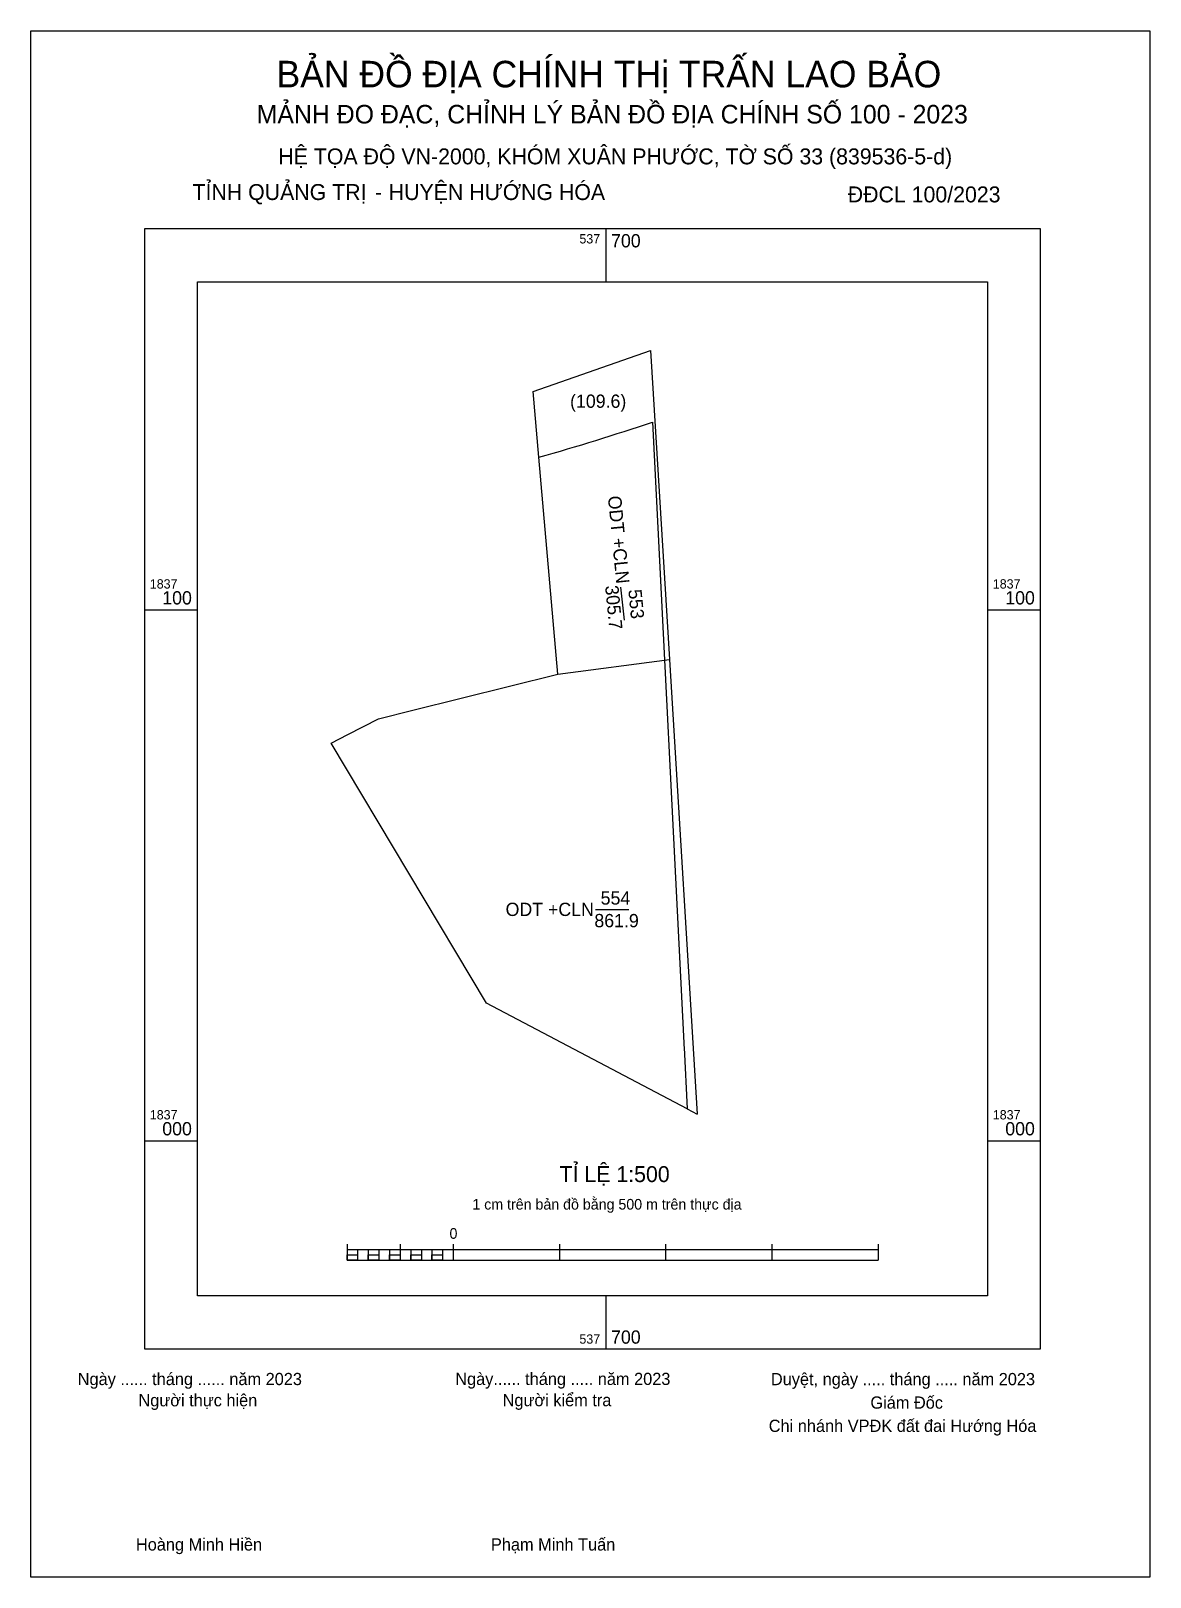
# Model space of a CAD drawing. Extents: x 537652 to 537758, y 1836994 to 1837139.
import ezdxf

# ---------------------------------------------------------------- set-up
doc = ezdxf.new("R2010")
doc.units = 0
for name, color, linetype in [('Default', 7, 'Continuous'), ('Level 1', 7, 'Continuous'), ('Level 10', 7, 'Continuous'), ('Level 13', 7, 'Continuous'), ('Level 15', 7, 'Continuous'), ('Level 2', 7, 'Continuous'), ('Level 6', 7, 'Continuous'), ('Level 62', 7, 'Continuous'), ('Level 63', 7, 'Continuous'), ('Level 9', 7, 'Continuous')]:
    doc.layers.add(name, color=color, linetype=linetype)

msp = doc.modelspace()

# ---------------------------------------------------------------- linework, layer by layer
at = {"layer": 'Default'}
msp.add_arc((537637.1, 1837320.98), 230.75, 285.8344, 288.6121, dxfattribs=at)
at = {"layer": 'Level 1'}
for p, q in [((537652.22, 1837139.14), (537652.22, 1837139.14)), ((537757.61, 1836993.52), (537757.61, 1836993.52))]:
    msp.add_line(p, q, dxfattribs=at)
at = {"layer": 'Level 10'}
for p, q in [((537699.52, 1837105.19), (537710.57, 1837109.05)), ((537710.57, 1837109.05), (537712.34, 1837079.93)), ((537700.06, 1837098.99), (537699.52, 1837105.19)), ((537701.85, 1837078.55), (537700.06, 1837098.99)), ((537701.85, 1837078.55), (537712.34, 1837079.93)), ((537712.34, 1837079.93), (537714.96, 1837037.13)), ((537688.2, 1837075.16), (537701.85, 1837078.55)), ((537684.94, 1837074.35), (537688.2, 1837075.16)), ((537682.08, 1837072.88), (537684.94, 1837074.35)), ((537680.51, 1837072.07), (537682.08, 1837072.88)), ((537695.13, 1837047.58), (537680.51, 1837072.07)), ((537714.03, 1837037.61), (537695.13, 1837047.58)), ((537714.03, 1837037.61), (537714.96, 1837037.13))]:
    msp.add_line(p, q, dxfattribs=at)
at = {"layer": 'Level 15'}
for p, q in [((537710.75, 1837102.3), (537713.75, 1837043.2)), ((537713.74, 1837043.41), (537714.03, 1837037.61))]:
    msp.add_line(p, q, dxfattribs=at)
at = {"layer": 'Level 2'}
msp.add_lwpolyline([(537652.22, 1837139.14), (537757.6, 1837139.14), (537757.6, 1836993.52), (537652.22, 1836993.52)], close=True, dxfattribs=at)
at = {"layer": 'Level 62'}
msp.add_lwpolyline([(537667.92, 1837115.5), (537742.3, 1837115.5), (537742.3, 1837020), (537667.92, 1837020)], close=True, dxfattribs=at)
at = {"layer": 'Level 63'}
for p, q in [((537652.22, 1837136.64), (537652.22, 1837139.14)), ((537652.22, 1837139.14), (537654.72, 1837139.14)), ((537652.22, 1837136.64), (537652.22, 1837139.14)), ((537652.22, 1837139.14), (537654.72, 1837139.14)), ((537755.1, 1837139.14), (537757.6, 1837139.14)), ((537755.1, 1837139.14), (537757.6, 1837139.14)), ((537757.6, 1837139.14), (537757.6, 1837136.64)), ((537757.6, 1837139.14), (537757.6, 1837136.64)), ((537652.22, 1837136.64), (537652.22, 1837136.64)), ((537652.22, 1837136.64), (537652.22, 1837136.64)), ((537706.35, 1837120.5), (537706.35, 1837115.5)), ((537662.92, 1837084.62), (537667.92, 1837084.62)), ((537742.3, 1837084.62), (537747.3, 1837084.62)), ((537662.92, 1837034.62), (537667.92, 1837034.62)), ((537742.3, 1837034.62), (537747.3, 1837034.62)), ((537681.99, 1837024.88), (537681.99, 1837023.38)), ((537681.99, 1837024.38), (537731.99, 1837024.38)), ((537682.99, 1837024.38), (537682.99, 1837023.38)), ((537683.99, 1837024.38), (537683.99, 1837023.38)), ((537684.99, 1837024.38), (537684.99, 1837023.38)), ((537685.99, 1837024.38), (537685.99, 1837023.38)), ((537686.99, 1837024.88), (537686.99, 1837023.38)), ((537686.99, 1837024.38), (537686.99, 1837023.38)), ((537687.99, 1837024.38), (537687.99, 1837023.38)), ((537688.99, 1837024.38), (537688.99, 1837023.38)), ((537689.99, 1837024.38), (537689.99, 1837023.38)), ((537690.99, 1837024.38), (537690.99, 1837023.38)), ((537691.99, 1837024.88), (537691.99, 1837023.38)), ((537691.99, 1837024.38), (537691.99, 1837023.38)), ((537701.99, 1837024.88), (537701.99, 1837023.38)), ((537711.99, 1837024.88), (537711.99, 1837023.38)), ((537721.99, 1837024.88), (537721.99, 1837023.38)), ((537731.99, 1837024.88), (537731.99, 1837023.38)), ((537681.99, 1837023.38), (537731.99, 1837023.38)), ((537706.35, 1837020), (537706.35, 1837015)), ((537652.22, 1836993.52), (537652.22, 1836996.02)), ((537652.22, 1836993.52), (537652.22, 1836996.02)), ((537757.6, 1836996.02), (537757.6, 1836993.52)), ((537757.6, 1836996.02), (537757.6, 1836993.52)), ((537654.72, 1836993.52), (537652.22, 1836993.52)), ((537654.72, 1836993.52), (537652.22, 1836993.52)), ((537757.6, 1836993.52), (537755.1, 1836993.52)), ((537757.6, 1836993.52), (537755.1, 1836993.52))]:
    msp.add_line(p, q, dxfattribs=at)
for points in [[(537662.92, 1837120.5), (537662.92, 1837015), (537747.3, 1837015), (537747.3, 1837120.5)], [(537681.99, 1837023.88), (537682.99, 1837023.88), (537682.99, 1837023.38), (537681.99, 1837023.38)], [(537681.99, 1837023.88), (537682.99, 1837023.88), (537682.99, 1837023.38), (537681.99, 1837023.38)], [(537683.99, 1837023.88), (537684.99, 1837023.88), (537684.99, 1837023.38), (537683.99, 1837023.38)], [(537685.99, 1837023.88), (537686.99, 1837023.88), (537686.99, 1837023.38), (537685.99, 1837023.38)], [(537687.99, 1837023.88), (537688.99, 1837023.88), (537688.99, 1837023.38), (537687.99, 1837023.38)], [(537689.99, 1837023.88), (537690.99, 1837023.88), (537690.99, 1837023.38), (537689.99, 1837023.38)]]:
    msp.add_lwpolyline(points, close=True, dxfattribs=at)
at = {"layer": 'Level 9'}
for p, q in [((537707.74, 1837086.76), (537708.08, 1837083.64)), ((537705.4, 1837056.38), (537708.53, 1837056.38))]:
    msp.add_line(p, q, dxfattribs=at)

# ---------------------------------------------------------------- texts
at = {"layer": 'Level 13'}
for s, p in [('(109.6)', (537702.99, 1837103.64)), ('554', (537705.87, 1837056.85)), ('ODT +CLN', (537696.92, 1837055.78)), ('861.9', (537705.28, 1837054.72))]:
    msp.add_text(s, height=1.25, dxfattribs=at).set_placement(p)
for s, p in [('ODT +CLN', (537706.55, 1837095.3)), ('305.7', (537706.29, 1837086.86)), ('553', (537708.47, 1837086.49))]:
    msp.add_text(s, height=1.25, rotation=275.5086, dxfattribs=at).set_placement(p)
at = {"layer": 'Level 6'}
for s, p in [('HỆ TỌA ÐỘ VN-2000, KHÓM XUÂN PHƯỚC, TỜ SỐ 33 (839536-5-d)', (537675.52, 1837126.57)), ('TỈ LỆ 1:500', (537702, 1837030.72))]:
    msp.add_text(s, height=1.5, dxfattribs=at).set_placement(p)
at = {"layer": 'Level 63'}
for s, height, p in [('BẢN ĐỒ ĐỊA CHÍNH THị TRẤN LAO BẢO', 2.5, (537675.35, 1837133.82)), ('MẢNH ĐO ĐẠC, CHỈNH LÝ BẢN ĐỒ ÐỊA CHÍNH SỐ 100 - 2023', 1.75, (537673.48, 1837130.42)), ('TỈNH QUẢNG TRỊ', 1.5, (537667.44, 1837123.21)), (' HUYỆN HƯỚNG HÓA', 1.5, (537685.36, 1837123.21)), ('ĐĐCL 100/2023', 1.5, (537729.14, 1837122.99)), ('-', 1.5, (537684.62, 1837123.21)), ('537', 0.875, (537703.87, 1837119.12)), ('700', 1.25, (537706.85, 1837118.75)), ('1837', 0.875, (537663.42, 1837086.62)), ('100', 1.25, (537664.59, 1837085.12)), ('1837', 0.875, (537742.8, 1837086.62)), ('100', 1.25, (537743.97, 1837085.12)), ('1837', 0.875, (537663.42, 1837036.62)), ('1837', 0.875, (537742.8, 1837036.62)), ('000', 1.25, (537664.59, 1837035.12)), ('000', 1.25, (537743.97, 1837035.12)), ('1 cm trên bản đồ bằng 500 m trên thực địa', 1, (537693.79, 1837028.13)), ('0', 1, (537691.64, 1837025.38)), ('700', 1.25, (537706.85, 1837015.5)), ('537', 0.875, (537703.87, 1837015.5)), ('Ngày ...... tháng ...... năm 2023', 1.15, (537656.63, 1837011.6)), ('Ngày...... tháng ..... năm 2023', 1.15, (537692.18, 1837011.61)), ('Duyệt, ngày ..... tháng ..... năm 2023', 1.15, (537721.9, 1837011.59)), ('Người thực hiện', 1.15, (537662.35, 1837009.6)), ('Người kiểm tra', 1.15, (537696.64, 1837009.61)), ('Giám Đốc', 1.15, (537731.27, 1837009.38)), ('Chi nhánh VPĐK đất đai Hướng Hóa', 1.15, (537721.7, 1837007.19)), ('Hoàng Minh Hiền', 1.15, (537662.11, 1836996.02)), ('Phạm Minh Tuấn', 1.15, (537695.54, 1836996.02))]:
    msp.add_text(s, height=height, dxfattribs=at).set_placement(p)

doc.saveas('drawing.dxf')
